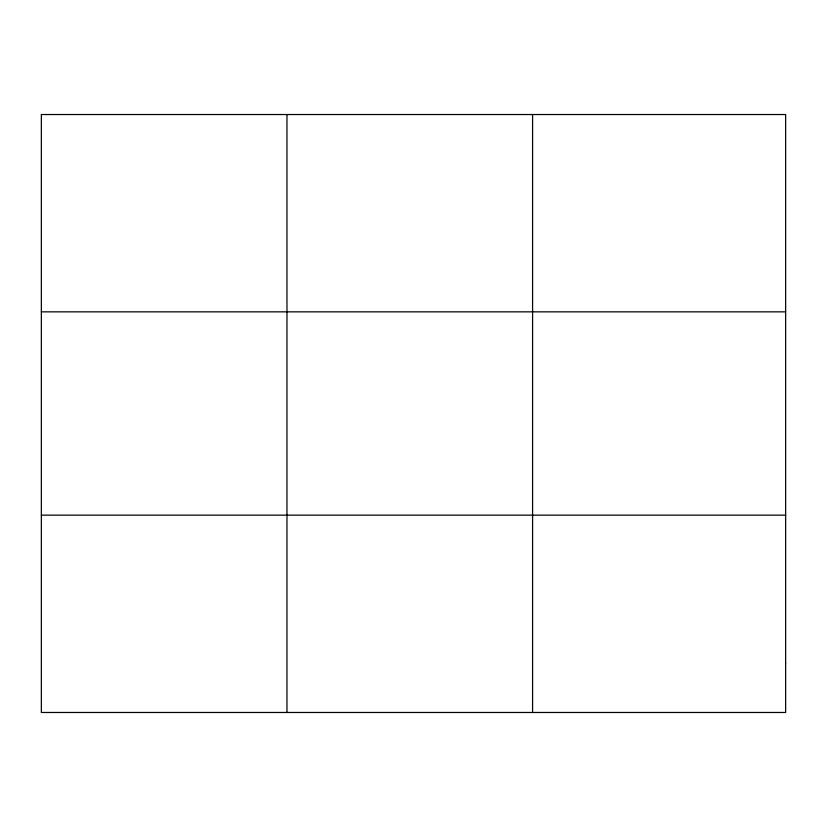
<?xml version="1.0" encoding="UTF-8"?>
<svg xmlns="http://www.w3.org/2000/svg" width="827" height="827" viewBox="0 0 827 827"><rect width="100%" height="100%" fill="white"/><g stroke="black" fill="none" stroke-linecap="round" stroke-linejoin="round"><path stroke-width="1.24" d="M286.969 114.529L286.969 712.471M532.588 114.529L532.588 712.471M41.35 311.851L785.65 311.851M41.35 515.149L785.65 515.149M785.65 663.14L785.65 712.471L41.35 712.471L41.35 114.529L785.65 114.529L785.65 663.14"/></g></svg>
